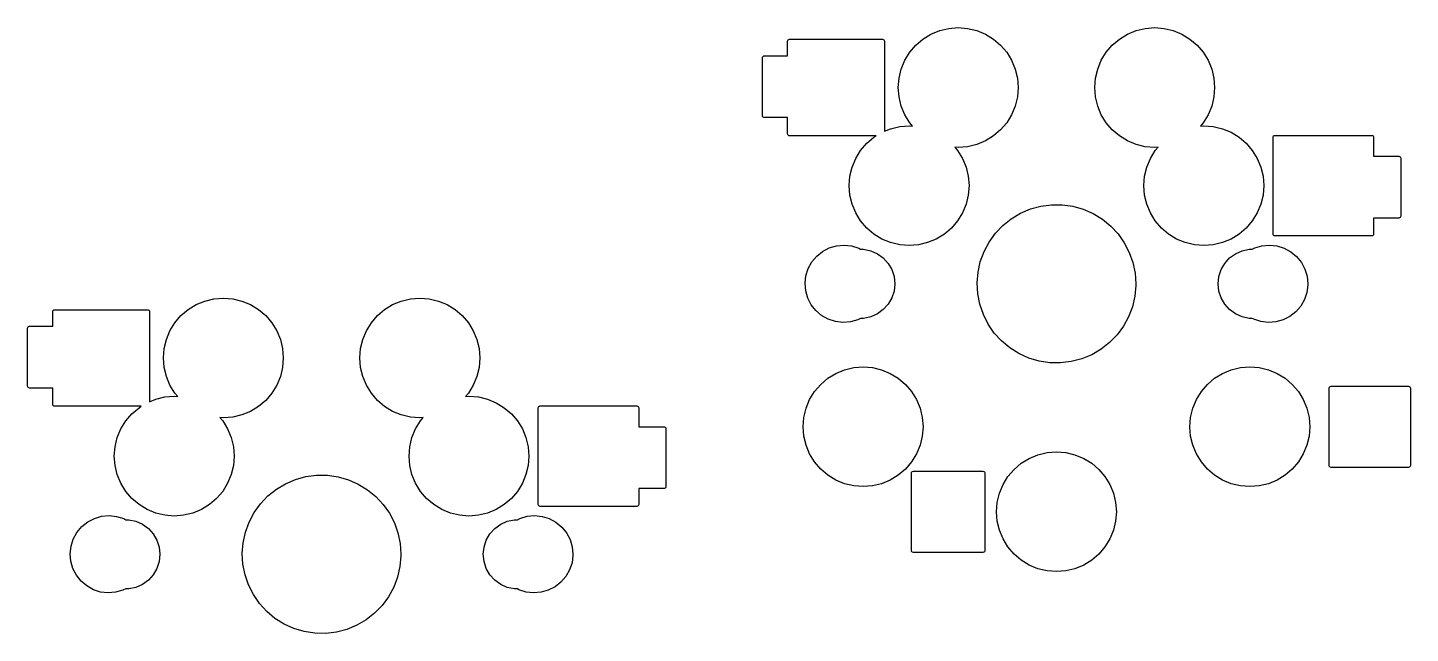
# Model space of a CAD drawing. Extents: x -8 to 140, y -39 to 78.
# Drawn here: x 30.4 to 66.15, y 61.95 to 77.63 of the extents above; entities that cross this region are included whole.
import ezdxf

# ---------------------------------------------------------------- set-up
doc = ezdxf.new("R2010")
doc.units = 0
doc.layers.add('BLACK', color=7, linetype='CONTINUOUS')

msp = doc.modelspace()

# ---------------------------------------------------------------- linework, layer by layer
at = {"layer": 'BLACK', "linetype": 'CONTINUOUS'}
for p, q in [((53.981, 77.5541), (54.2175, 77.6109)), ((54.2175, 77.6109), (54.46, 77.63)), ((54.46, 77.63), (54.7025, 77.6109)), ((54.7025, 77.6109), (54.939, 77.5541)), ((59.061, 77.5541), (59.2975, 77.6109)), ((59.2975, 77.6109), (59.54, 77.63)), ((59.54, 77.63), (59.7825, 77.6109)), ((59.7825, 77.6109), (60.019, 77.5541)), ((50.05, 77.28), (50.0538, 77.2991)), ((50.05, 76.9), (50.05, 77.28)), ((50.0538, 77.2991), (50.0646, 77.3154)), ((50.0646, 77.3154), (50.0809, 77.3262)), ((50.0809, 77.3262), (50.1, 77.33)), ((50.1, 77.33), (52.5, 77.33)), ((52.5, 77.33), (52.5191, 77.3262)), ((52.5191, 77.3262), (52.5354, 77.3154)), ((52.5354, 77.3154), (52.5462, 77.2991)), ((52.5462, 77.2991), (52.55, 77.28)), ((52.55, 77.28), (52.55, 74.9474)), ((53.364, 77.176), (53.5489, 77.334)), ((53.5489, 77.334), (53.7563, 77.4611)), ((53.7563, 77.4611), (53.981, 77.5541)), ((54.939, 77.5541), (55.1637, 77.4611)), ((55.1637, 77.4611), (55.3711, 77.334)), ((55.3711, 77.334), (55.556, 77.176)), ((58.444, 77.176), (58.6289, 77.334)), ((58.6289, 77.334), (58.8363, 77.4611)), ((58.8363, 77.4611), (59.061, 77.5541)), ((60.019, 77.5541), (60.2437, 77.4611)), ((60.2437, 77.4611), (60.4511, 77.334)), ((60.4511, 77.334), (60.636, 77.176)), ((49.4, 76.85), (49.4038, 76.8691)), ((49.4038, 76.8691), (49.4146, 76.8854)), ((49.4146, 76.8854), (49.4309, 76.8962)), ((49.4309, 76.8962), (49.45, 76.9)), ((49.45, 76.9), (50.05, 76.9)), ((53.0789, 76.7837), (53.206, 76.9911)), ((53.206, 76.9911), (53.364, 77.176)), ((55.556, 77.176), (55.714, 76.9911)), ((55.714, 76.9911), (55.8411, 76.7837)), ((58.1589, 76.7837), (58.286, 76.9911)), ((58.286, 76.9911), (58.444, 77.176)), ((60.636, 77.176), (60.794, 76.9911)), ((60.794, 76.9911), (60.9211, 76.7837)), ((49.4, 75.35), (49.4, 76.85)), ((52.9291, 76.3225), (52.9859, 76.559)), ((52.9859, 76.559), (53.0789, 76.7837)), ((55.8411, 76.7837), (55.9341, 76.559)), ((55.9341, 76.559), (55.9909, 76.3225)), ((58.0091, 76.3225), (58.0659, 76.559)), ((58.0659, 76.559), (58.1589, 76.7837)), ((60.9211, 76.7837), (61.0141, 76.559)), ((61.0141, 76.559), (61.0709, 76.3225)), ((52.91, 76.08), (52.9291, 76.3225)), ((55.9909, 76.3225), (56.01, 76.08)), ((57.99, 76.08), (58.0091, 76.3225)), ((61.0709, 76.3225), (61.09, 76.08)), ((52.9291, 75.8375), (52.91, 76.08)), ((52.9859, 75.601), (52.9291, 75.8375)), ((55.9909, 75.8375), (55.9341, 75.601)), ((56.01, 76.08), (55.9909, 75.8375)), ((58.0091, 75.8375), (57.99, 76.08)), ((58.0659, 75.601), (58.0091, 75.8375)), ((61.0709, 75.8375), (61.0141, 75.601)), ((61.09, 76.08), (61.0709, 75.8375)), ((53.0789, 75.3763), (52.9859, 75.601)), ((55.9341, 75.601), (55.8411, 75.3763)), ((58.1589, 75.3763), (58.0659, 75.601)), ((61.0141, 75.601), (60.9211, 75.3763)), ((49.4038, 75.3309), (49.4, 75.35)), ((49.4146, 75.3146), (49.4038, 75.3309)), ((49.4309, 75.3038), (49.4146, 75.3146)), ((49.45, 75.3), (49.4309, 75.3038)), ((50.05, 75.3), (49.45, 75.3)), ((50.05, 74.88), (50.05, 75.3)), ((52.9475, 75.0709), (53.19, 75.09)), ((53.206, 75.1689), (53.0789, 75.3763)), ((53.19, 75.09), (53.2794, 75.083)), ((53.2794, 75.083), (53.206, 75.1689)), ((55.714, 75.1689), (55.556, 74.984)), ((55.8411, 75.3763), (55.714, 75.1689)), ((58.286, 75.1689), (58.1589, 75.3763)), ((58.444, 74.984), (58.286, 75.1689)), ((60.794, 75.1689), (60.7205, 75.083)), ((60.7205, 75.083), (60.81, 75.09)), ((60.9211, 75.3763), (60.794, 75.1689)), ((60.81, 75.09), (61.0525, 75.0709)), ((50.0538, 74.8609), (50.05, 74.88)), ((50.0646, 74.8446), (50.0538, 74.8609)), ((50.0809, 74.8338), (50.0646, 74.8446)), ((50.1, 74.83), (50.0809, 74.8338)), ((52.3377, 74.83), (50.1, 74.83)), ((52.094, 74.636), (52.2789, 74.794)), ((52.2789, 74.794), (52.3377, 74.83)), ((52.55, 74.9474), (52.711, 75.0141)), ((52.711, 75.0141), (52.9475, 75.0709)), ((55.3711, 74.826), (55.1637, 74.6989)), ((55.556, 74.984), (55.3711, 74.826)), ((58.6289, 74.826), (58.444, 74.984)), ((58.8363, 74.6989), (58.6289, 74.826)), ((61.0525, 75.0709), (61.289, 75.0141)), ((61.289, 75.0141), (61.5137, 74.9211)), ((61.5137, 74.9211), (61.7211, 74.794)), ((61.7211, 74.794), (61.906, 74.636)), ((62.6, 74.79), (62.6038, 74.8091)), ((62.6, 72.29), (62.6, 74.79)), ((62.6038, 74.8091), (62.6146, 74.8254)), ((62.6146, 74.8254), (62.6309, 74.8362)), ((62.6309, 74.8362), (62.65, 74.84)), ((62.65, 74.84), (65.15, 74.84)), ((65.15, 74.84), (65.1691, 74.8362)), ((65.1691, 74.8362), (65.1854, 74.8254)), ((65.1854, 74.8254), (65.1962, 74.8091)), ((65.1962, 74.8091), (65.2, 74.79)), ((65.2, 74.79), (65.2, 74.3)), ((51.8089, 74.2437), (51.936, 74.4511)), ((51.936, 74.4511), (52.094, 74.636)), ((54.46, 74.53), (54.3705, 74.537)), ((54.3705, 74.537), (54.444, 74.4511)), ((54.444, 74.4511), (54.5711, 74.2437)), ((54.7025, 74.5491), (54.46, 74.53)), ((54.939, 74.6059), (54.7025, 74.5491)), ((55.1637, 74.6989), (54.939, 74.6059)), ((59.061, 74.6059), (58.8363, 74.6989)), ((59.2975, 74.5491), (59.061, 74.6059)), ((59.54, 74.53), (59.2975, 74.5491)), ((59.4289, 74.2437), (59.556, 74.4511)), ((59.6295, 74.537), (59.54, 74.53)), ((59.556, 74.4511), (59.6295, 74.537)), ((61.906, 74.636), (62.064, 74.4511)), ((62.064, 74.4511), (62.1911, 74.2437)), ((51.6591, 73.7825), (51.7159, 74.019)), ((51.7159, 74.019), (51.8089, 74.2437)), ((54.5711, 74.2437), (54.6641, 74.019)), ((54.6641, 74.019), (54.7209, 73.7825)), ((59.2791, 73.7825), (59.3359, 74.019)), ((59.3359, 74.019), (59.4289, 74.2437)), ((62.1911, 74.2437), (62.2841, 74.019)), ((62.2841, 74.019), (62.3409, 73.7825)), ((65.2, 74.3), (65.85, 74.3)), ((65.85, 74.3), (65.8691, 74.2962)), ((65.8691, 74.2962), (65.8854, 74.2854)), ((65.8854, 74.2854), (65.8962, 74.2691)), ((65.8962, 74.2691), (65.9, 74.25)), ((65.9, 74.25), (65.9, 72.75)), ((51.64, 73.54), (51.6591, 73.7825)), ((54.7209, 73.7825), (54.74, 73.54)), ((59.26, 73.54), (59.2791, 73.7825)), ((62.3409, 73.7825), (62.36, 73.54)), ((51.6591, 73.2975), (51.64, 73.54)), ((51.7159, 73.061), (51.6591, 73.2975)), ((54.7209, 73.2975), (54.6641, 73.061)), ((54.74, 73.54), (54.7209, 73.2975)), ((59.2791, 73.2975), (59.26, 73.54)), ((59.3359, 73.061), (59.2791, 73.2975)), ((62.3409, 73.2975), (62.2841, 73.061)), ((62.36, 73.54), (62.3409, 73.2975)), ((51.8089, 72.8363), (51.7159, 73.061)), ((54.6641, 73.061), (54.5711, 72.8363)), ((56.0693, 72.8266), (56.3258, 72.936)), ((56.3258, 72.936), (56.5948, 73.0096)), ((56.5948, 73.0096), (56.8713, 73.046)), ((56.8713, 73.046), (57.1501, 73.0445)), ((57.1501, 73.0445), (57.4262, 73.0052)), ((57.4262, 73.0052), (57.6944, 72.9288)), ((59.4289, 72.8363), (59.3359, 73.061)), ((62.2841, 73.061), (62.1911, 72.8363)), ((51.936, 72.6289), (51.8089, 72.8363)), ((52.094, 72.444), (51.936, 72.6289)), ((54.444, 72.6289), (54.286, 72.444)), ((54.5711, 72.8363), (54.444, 72.6289)), ((55.6124, 72.509), (55.83, 72.6834)), ((55.83, 72.6834), (56.0693, 72.8266)), ((57.6944, 72.9288), (57.9498, 72.8167)), ((57.9498, 72.8167), (58.1875, 72.671)), ((58.1875, 72.671), (58.4033, 72.4944)), ((59.556, 72.6289), (59.4289, 72.8363)), ((59.714, 72.444), (59.556, 72.6289)), ((62.064, 72.6289), (61.906, 72.444)), ((62.1911, 72.8363), (62.064, 72.6289)), ((65.85, 72.7), (65.2, 72.7)), ((65.2, 72.7), (65.2, 72.29)), ((65.8691, 72.7038), (65.85, 72.7)), ((65.8854, 72.7146), (65.8691, 72.7038)), ((65.8962, 72.7309), (65.8854, 72.7146)), ((65.9, 72.75), (65.8962, 72.7309)), ((52.2789, 72.286), (52.094, 72.444)), ((52.4863, 72.1589), (52.2789, 72.286)), ((54.1011, 72.286), (53.8937, 72.1589)), ((54.286, 72.444), (54.1011, 72.286)), ((55.2577, 72.0803), (55.4204, 72.3067)), ((55.4204, 72.3067), (55.6124, 72.509)), ((58.4033, 72.4944), (58.5931, 72.2901)), ((58.5931, 72.2901), (58.7535, 72.062)), ((59.8989, 72.286), (59.714, 72.444)), ((60.1063, 72.1589), (59.8989, 72.286)), ((61.7211, 72.286), (61.5137, 72.1589)), ((61.906, 72.444), (61.7211, 72.286)), ((62.6038, 72.2709), (62.6, 72.29)), ((62.6146, 72.2546), (62.6038, 72.2709)), ((62.6309, 72.2438), (62.6146, 72.2546)), ((62.65, 72.24), (62.6309, 72.2438)), ((65.15, 72.24), (62.65, 72.24)), ((65.1691, 72.2438), (65.15, 72.24)), ((65.1854, 72.2546), (65.1691, 72.2438)), ((65.1962, 72.2709), (65.1854, 72.2546)), ((65.2, 72.29), (65.1962, 72.2709)), ((50.9524, 71.8368), (51.1254, 71.9272)), ((51.1254, 71.9272), (51.3126, 71.9823)), ((51.3126, 71.9823), (51.507, 72)), ((51.507, 72), (51.7011, 71.9796)), ((51.7011, 71.9796), (51.8875, 71.9219)), ((51.8875, 71.9219), (51.9371, 71.8951)), ((51.9371, 71.8951), (52.0141, 71.8951)), ((52.0141, 71.8951), (52.1981, 71.856)), ((52.711, 72.0659), (52.4863, 72.1589)), ((52.9475, 72.0091), (52.711, 72.0659)), ((53.19, 71.99), (52.9475, 72.0091)), ((53.4325, 72.0091), (53.19, 71.99)), ((53.669, 72.0659), (53.4325, 72.0091)), ((53.8937, 72.1589), (53.669, 72.0659)), ((55.1272, 71.8338), (55.2577, 72.0803)), ((58.7535, 72.062), (58.8814, 71.8142)), ((60.331, 72.0659), (60.1063, 72.1589)), ((60.5675, 72.0091), (60.331, 72.0659)), ((60.81, 71.99), (60.5675, 72.0091)), ((61.0525, 72.0091), (60.81, 71.99)), ((61.289, 72.0659), (61.0525, 72.0091)), ((61.5137, 72.1589), (61.289, 72.0659)), ((61.8019, 71.856), (61.9859, 71.8951)), ((61.9859, 71.8951), (62.064, 71.8951)), ((62.064, 71.8951), (62.1254, 71.9272)), ((62.1254, 71.9272), (62.3126, 71.9823)), ((62.3126, 71.9823), (62.507, 72)), ((62.507, 72), (62.7011, 71.9796)), ((62.7011, 71.9796), (62.8875, 71.9219)), ((62.8875, 71.9219), (63.0592, 71.829)), ((50.5809, 71.3939), (50.6749, 71.565)), ((50.6749, 71.565), (50.8003, 71.7145)), ((50.8003, 71.7145), (50.9524, 71.8368)), ((52.1981, 71.856), (52.37, 71.7794)), ((52.37, 71.7794), (52.5222, 71.6688)), ((52.5222, 71.6688), (52.6481, 71.529)), ((52.6481, 71.529), (52.7422, 71.3661)), ((54.972, 71.2995), (55.0314, 71.5719)), ((55.0314, 71.5719), (55.1272, 71.8338)), ((58.8814, 71.8142), (58.9745, 71.5513)), ((58.9745, 71.5513), (59.031, 71.2782)), ((61.2578, 71.3661), (61.3519, 71.529)), ((61.3519, 71.529), (61.4778, 71.6688)), ((61.4778, 71.6688), (61.63, 71.7794)), ((61.63, 71.7794), (61.8019, 71.856)), ((63.0592, 71.829), (63.2096, 71.7046)), ((63.2096, 71.7046), (63.3329, 71.5534)), ((63.3329, 71.5534), (63.4245, 71.3811)), ((50.5001, 71.014), (50.5219, 71.2079)), ((50.5219, 71.2079), (50.5809, 71.3939)), ((52.7422, 71.3661), (52.8003, 71.1871)), ((52.8003, 71.1871), (52.82, 71)), ((54.9501, 71.0215), (54.972, 71.2995)), ((59.031, 71.2782), (59.05, 71)), ((61.18, 71), (61.1997, 71.1871)), ((61.1997, 71.1871), (61.2578, 71.3661)), ((63.4245, 71.3811), (63.481, 71.1942)), ((63.481, 71.1942), (63.5, 71)), ((50.5164, 70.8195), (50.5001, 71.014)), ((50.5702, 70.6319), (50.5164, 70.8195)), ((52.8003, 70.8129), (52.7422, 70.6339)), ((52.82, 71), (52.8003, 70.8129)), ((54.9662, 70.7431), (54.9501, 71.0215)), ((59.0495, 70.9571), (59.0248, 70.6793)), ((59.05, 71), (59.0495, 70.9571)), ((61.1997, 70.8129), (61.18, 71)), ((61.2578, 70.6339), (61.1997, 70.8129)), ((63.4996, 70.9721), (63.4751, 70.7785)), ((63.5, 71), (63.4996, 70.9721)), ((34.5489, 70.334), (34.7563, 70.4611)), ((34.7563, 70.4611), (34.981, 70.5541)), ((34.981, 70.5541), (35.2175, 70.6109)), ((35.2175, 70.6109), (35.46, 70.63)), ((35.46, 70.63), (35.7025, 70.6109)), ((35.7025, 70.6109), (35.939, 70.5541)), ((35.939, 70.5541), (36.1637, 70.4611)), ((36.1637, 70.4611), (36.3711, 70.334)), ((39.6289, 70.334), (39.8363, 70.4611)), ((39.8363, 70.4611), (40.061, 70.5541)), ((40.061, 70.5541), (40.2975, 70.6109)), ((40.2975, 70.6109), (40.54, 70.63)), ((40.54, 70.63), (40.7825, 70.6109)), ((40.7825, 70.6109), (41.019, 70.5541)), ((41.019, 70.5541), (41.2437, 70.4611)), ((41.2437, 70.4611), (41.4511, 70.334)), ((50.6594, 70.4583), (50.5702, 70.6319)), ((50.7807, 70.3053), (50.6594, 70.4583)), ((52.6481, 70.471), (52.5222, 70.3312)), ((52.7422, 70.6339), (52.6481, 70.471)), ((55.0199, 70.4694), (54.9662, 70.7431)), ((55.1102, 70.2056), (55.0199, 70.4694)), ((59.0248, 70.6793), (58.9625, 70.4075)), ((61.3519, 70.471), (61.2578, 70.6339)), ((61.4778, 70.3312), (61.3519, 70.471)), ((63.4135, 70.5933), (63.3171, 70.4236)), ((63.4751, 70.7785), (63.4135, 70.5933)), ((31.05, 70.28), (31.0538, 70.2991)), ((31.05, 69.9), (31.05, 70.28)), ((31.0538, 70.2991), (31.0646, 70.3154)), ((31.0646, 70.3154), (31.0809, 70.3262)), ((31.0809, 70.3262), (31.1, 70.33)), ((31.1, 70.33), (33.5, 70.33)), ((33.5, 70.33), (33.5191, 70.3262)), ((33.5191, 70.3262), (33.5354, 70.3154)), ((33.5354, 70.3154), (33.5462, 70.2991)), ((33.5462, 70.2991), (33.55, 70.28)), ((33.55, 70.28), (33.55, 67.9474)), ((34.206, 69.9911), (34.364, 70.176)), ((34.364, 70.176), (34.5489, 70.334)), ((36.3711, 70.334), (36.556, 70.176)), ((36.556, 70.176), (36.714, 69.9911)), ((39.286, 69.9911), (39.444, 70.176)), ((39.444, 70.176), (39.6289, 70.334)), ((41.4511, 70.334), (41.636, 70.176)), ((41.636, 70.176), (41.794, 69.9911)), ((50.9293, 70.1789), (50.7807, 70.3053)), ((51.0997, 70.0836), (50.9293, 70.1789)), ((51.2853, 70.0233), (51.0997, 70.0836)), ((51.9354, 70.1049), (51.8616, 70.0677)), ((52.0141, 70.1049), (51.9354, 70.1049)), ((52.1981, 70.144), (52.0141, 70.1049)), ((52.37, 70.2206), (52.1981, 70.144)), ((52.5222, 70.3312), (52.37, 70.2206)), ((55.2355, 69.9565), (55.1102, 70.2056)), ((58.8639, 70.1466), (58.7309, 69.9016)), ((58.9625, 70.4075), (58.8639, 70.1466)), ((61.63, 70.2206), (61.4778, 70.3312)), ((61.8019, 70.144), (61.63, 70.2206)), ((61.9859, 70.1049), (61.8019, 70.144)), ((62.0616, 70.1049), (61.9859, 70.1049)), ((62.0997, 70.0836), (62.0616, 70.1049)), ((62.2853, 70.0233), (62.0997, 70.0836)), ((63.0358, 70.1557), (62.8616, 70.0677)), ((63.1896, 70.2758), (63.0358, 70.1557)), ((63.3171, 70.4236), (63.1896, 70.2758)), ((30.4, 69.85), (30.4038, 69.8691)), ((30.4, 68.35), (30.4, 69.85)), ((30.4038, 69.8691), (30.4146, 69.8854)), ((30.4146, 69.8854), (30.4309, 69.8962)), ((30.4309, 69.8962), (30.45, 69.9)), ((30.45, 69.9), (31.05, 69.9)), ((33.9859, 69.559), (34.0789, 69.7837)), ((34.0789, 69.7837), (34.206, 69.9911)), ((36.714, 69.9911), (36.8411, 69.7837)), ((36.8411, 69.7837), (36.9341, 69.559)), ((39.0659, 69.559), (39.1589, 69.7837)), ((39.1589, 69.7837), (39.286, 69.9911)), ((41.794, 69.9911), (41.9211, 69.7837)), ((41.9211, 69.7837), (42.0141, 69.559)), ((51.4791, 70.0002), (51.2853, 70.0233)), ((51.6736, 70.0152), (51.4791, 70.0002)), ((51.8616, 70.0677), (51.6736, 70.0152)), ((55.3934, 69.7266), (55.2355, 69.9565)), ((55.5811, 69.5204), (55.3934, 69.7266)), ((58.7309, 69.9016), (58.5658, 69.6768)), ((62.4791, 70.0002), (62.2853, 70.0233)), ((62.6736, 70.0152), (62.4791, 70.0002)), ((62.8616, 70.0677), (62.6736, 70.0152)), ((33.9291, 69.3225), (33.9859, 69.559)), ((36.9341, 69.559), (36.9909, 69.3225)), ((39.0091, 69.3225), (39.0659, 69.559)), ((42.0141, 69.559), (42.0709, 69.3225)), ((55.795, 69.3415), (55.5811, 69.5204)), ((58.3717, 69.4766), (58.1523, 69.3045)), ((58.5658, 69.6768), (58.3717, 69.4766)), ((33.91, 69.08), (33.9291, 69.3225)), ((33.9291, 68.8375), (33.91, 69.08)), ((36.9909, 69.3225), (37.01, 69.08)), ((37.01, 69.08), (36.9909, 68.8375)), ((38.99, 69.08), (39.0091, 69.3225)), ((39.0091, 68.8375), (38.99, 69.08)), ((42.0709, 69.3225), (42.09, 69.08)), ((42.09, 69.08), (42.0709, 68.8375)), ((56.0313, 69.1933), (55.795, 69.3415)), ((56.2854, 69.0786), (56.0313, 69.1933)), ((56.5528, 68.9994), (56.2854, 69.0786)), ((56.8285, 68.9572), (56.5528, 68.9994)), ((57.6539, 69.0571), (57.3841, 68.9863)), ((57.9115, 69.1638), (57.6539, 69.0571)), ((58.1523, 69.3045), (57.9115, 69.1638)), ((33.9859, 68.601), (33.9291, 68.8375)), ((36.9909, 68.8375), (36.9341, 68.601)), ((39.0659, 68.601), (39.0091, 68.8375)), ((42.0709, 68.8375), (42.0141, 68.601)), ((51.0889, 68.554), (51.2963, 68.6811)), ((51.2963, 68.6811), (51.521, 68.7741)), ((51.521, 68.7741), (51.7575, 68.8309)), ((51.7575, 68.8309), (52, 68.85)), ((52, 68.85), (52.2425, 68.8309)), ((52.2425, 68.8309), (52.479, 68.7741)), ((52.479, 68.7741), (52.7037, 68.6811)), ((52.7037, 68.6811), (52.9111, 68.554)), ((57.1073, 68.9528), (56.8285, 68.9572)), ((57.3841, 68.9863), (57.1073, 68.9528)), ((61.0889, 68.554), (61.2963, 68.6811)), ((61.2963, 68.6811), (61.521, 68.7741)), ((61.521, 68.7741), (61.7575, 68.8309)), ((61.7575, 68.8309), (62, 68.85)), ((62, 68.85), (62.2425, 68.8309)), ((62.2425, 68.8309), (62.479, 68.7741)), ((62.479, 68.7741), (62.7037, 68.6811)), ((62.7037, 68.6811), (62.9111, 68.554)), ((30.4038, 68.3309), (30.4, 68.35)), ((30.4146, 68.3146), (30.4038, 68.3309)), ((30.4309, 68.3038), (30.4146, 68.3146)), ((30.45, 68.3), (30.4309, 68.3038)), ((31.05, 68.3), (30.45, 68.3)), ((31.05, 67.88), (31.05, 68.3)), ((34.0789, 68.3763), (33.9859, 68.601)), ((34.206, 68.1689), (34.0789, 68.3763)), ((36.8411, 68.3763), (36.714, 68.1689)), ((36.9341, 68.601), (36.8411, 68.3763)), ((39.1589, 68.3763), (39.0659, 68.601)), ((39.286, 68.1689), (39.1589, 68.3763)), ((41.9211, 68.3763), (41.794, 68.1689)), ((42.0141, 68.601), (41.9211, 68.3763)), ((50.746, 68.2111), (50.904, 68.396)), ((50.904, 68.396), (51.0889, 68.554)), ((52.9111, 68.554), (53.096, 68.396)), ((53.096, 68.396), (53.254, 68.2111)), ((60.746, 68.2111), (60.904, 68.396)), ((60.904, 68.396), (61.0889, 68.554)), ((62.9111, 68.554), (63.096, 68.396)), ((63.096, 68.396), (63.254, 68.2111)), ((64.05, 68.3), (64.0538, 68.3191)), ((64.05, 66.3), (64.05, 68.3)), ((64.0538, 68.3191), (64.0646, 68.3354)), ((64.0646, 68.3354), (64.0809, 68.3462)), ((64.0809, 68.3462), (64.1, 68.35)), ((64.1, 68.35), (66.1, 68.35)), ((66.1, 68.35), (66.1191, 68.3462)), ((66.1191, 68.3462), (66.1354, 68.3354)), ((66.1354, 68.3354), (66.1462, 68.3191)), ((66.1462, 68.3191), (66.15, 68.3)), ((66.15, 68.3), (66.15, 66.3)), ((33.55, 67.9474), (33.711, 68.0141)), ((33.711, 68.0141), (33.9475, 68.0709)), ((33.9475, 68.0709), (34.19, 68.09)), ((34.19, 68.09), (34.2794, 68.083)), ((34.2794, 68.083), (34.206, 68.1689)), ((36.556, 67.984), (36.3711, 67.826)), ((36.714, 68.1689), (36.556, 67.984)), ((39.444, 67.984), (39.286, 68.1689)), ((39.6289, 67.826), (39.444, 67.984)), ((41.794, 68.1689), (41.7205, 68.083)), ((41.7205, 68.083), (41.81, 68.09)), ((41.81, 68.09), (42.0525, 68.0709)), ((42.0525, 68.0709), (42.289, 68.0141)), ((42.289, 68.0141), (42.5137, 67.9211)), ((50.5259, 67.779), (50.6189, 68.0037)), ((50.6189, 68.0037), (50.746, 68.2111)), ((53.254, 68.2111), (53.3811, 68.0037)), ((53.3811, 68.0037), (53.4741, 67.779)), ((60.5259, 67.779), (60.6189, 68.0037)), ((60.6189, 68.0037), (60.746, 68.2111)), ((63.254, 68.2111), (63.3811, 68.0037)), ((63.3811, 68.0037), (63.4741, 67.779)), ((31.0538, 67.8609), (31.05, 67.88)), ((31.0646, 67.8446), (31.0538, 67.8609)), ((31.0809, 67.8338), (31.0646, 67.8446)), ((31.1, 67.83), (31.0809, 67.8338)), ((33.3377, 67.83), (31.1, 67.83)), ((32.936, 67.4511), (33.094, 67.636)), ((33.094, 67.636), (33.2789, 67.794)), ((33.2789, 67.794), (33.3377, 67.83)), ((35.939, 67.6059), (35.7025, 67.5491)), ((36.1637, 67.6989), (35.939, 67.6059)), ((36.3711, 67.826), (36.1637, 67.6989)), ((39.8363, 67.6989), (39.6289, 67.826)), ((40.061, 67.6059), (39.8363, 67.6989)), ((40.2975, 67.5491), (40.061, 67.6059)), ((42.5137, 67.9211), (42.7211, 67.794)), ((42.7211, 67.794), (42.906, 67.636)), ((42.906, 67.636), (43.064, 67.4511)), ((43.6, 67.79), (43.6038, 67.8091)), ((43.6, 65.29), (43.6, 67.79)), ((43.6038, 67.8091), (43.6146, 67.8254)), ((43.6146, 67.8254), (43.6309, 67.8362)), ((43.6309, 67.8362), (43.65, 67.84)), ((43.65, 67.84), (46.15, 67.84)), ((46.15, 67.84), (46.1691, 67.8362)), ((46.1691, 67.8362), (46.1854, 67.8254)), ((46.1854, 67.8254), (46.1962, 67.8091)), ((46.1962, 67.8091), (46.2, 67.79)), ((46.2, 67.79), (46.2, 67.3)), ((50.4691, 67.5425), (50.5259, 67.779)), ((53.4741, 67.779), (53.5309, 67.5425)), ((60.4691, 67.5425), (60.5259, 67.779)), ((63.4741, 67.779), (63.5309, 67.5425)), ((32.7159, 67.019), (32.8089, 67.2437)), ((32.8089, 67.2437), (32.936, 67.4511)), ((35.46, 67.53), (35.3706, 67.537)), ((35.3706, 67.537), (35.444, 67.4511)), ((35.444, 67.4511), (35.5711, 67.2437)), ((35.7025, 67.5491), (35.46, 67.53)), ((35.5711, 67.2437), (35.6641, 67.019)), ((40.54, 67.53), (40.2975, 67.5491)), ((40.3359, 67.019), (40.4289, 67.2437)), ((40.4289, 67.2437), (40.556, 67.4511)), ((40.6295, 67.537), (40.54, 67.53)), ((40.556, 67.4511), (40.6295, 67.537)), ((43.064, 67.4511), (43.1911, 67.2437)), ((43.1911, 67.2437), (43.2841, 67.019)), ((46.2, 67.3), (46.85, 67.3)), ((46.85, 67.3), (46.8691, 67.2962)), ((46.8691, 67.2962), (46.8854, 67.2854)), ((46.8854, 67.2854), (46.8962, 67.2691)), ((46.8962, 67.2691), (46.9, 67.25)), ((46.9, 67.25), (46.9, 65.75)), ((50.45, 67.3), (50.4691, 67.5425)), ((50.4691, 67.0575), (50.45, 67.3)), ((53.5309, 67.5425), (53.55, 67.3)), ((53.55, 67.3), (53.5309, 67.0575)), ((60.45, 67.3), (60.4691, 67.5425)), ((60.4691, 67.0575), (60.45, 67.3)), ((63.5309, 67.5425), (63.55, 67.3)), ((63.55, 67.3), (63.5309, 67.0575)), ((32.6591, 66.7825), (32.7159, 67.019)), ((35.6641, 67.019), (35.7209, 66.7825)), ((40.2791, 66.7825), (40.3359, 67.019)), ((43.2841, 67.019), (43.3409, 66.7825)), ((50.5259, 66.821), (50.4691, 67.0575)), ((53.5309, 67.0575), (53.4741, 66.821)), ((60.5259, 66.821), (60.4691, 67.0575)), ((63.5309, 67.0575), (63.4741, 66.821)), ((32.64, 66.54), (32.6591, 66.7825)), ((32.6591, 66.2975), (32.64, 66.54)), ((35.7209, 66.7825), (35.74, 66.54)), ((35.74, 66.54), (35.7209, 66.2975)), ((40.26, 66.54), (40.2791, 66.7825)), ((40.2791, 66.2975), (40.26, 66.54)), ((43.3409, 66.7825), (43.36, 66.54)), ((43.36, 66.54), (43.3409, 66.2975)), ((50.6189, 66.5963), (50.5259, 66.821)), ((50.746, 66.3889), (50.6189, 66.5963)), ((53.3811, 66.5963), (53.254, 66.3889)), ((53.4741, 66.821), (53.3811, 66.5963)), ((56.2963, 66.4811), (56.521, 66.5741)), ((56.521, 66.5741), (56.7575, 66.6309)), ((56.7575, 66.6309), (57, 66.65)), ((57, 66.65), (57.2425, 66.6309)), ((57.2425, 66.6309), (57.479, 66.5741)), ((57.479, 66.5741), (57.7037, 66.4811)), ((60.6189, 66.5963), (60.5259, 66.821)), ((60.746, 66.3889), (60.6189, 66.5963)), ((63.3811, 66.5963), (63.254, 66.3889)), ((63.4741, 66.821), (63.3811, 66.5963)), ((32.7159, 66.061), (32.6591, 66.2975)), ((35.7209, 66.2975), (35.6641, 66.061)), ((40.3359, 66.061), (40.2791, 66.2975)), ((43.3409, 66.2975), (43.2841, 66.061)), ((50.904, 66.204), (50.746, 66.3889)), ((51.0889, 66.046), (50.904, 66.204)), ((53.096, 66.204), (52.9111, 66.046)), ((53.254, 66.3889), (53.096, 66.204)), ((53.2646, 66.1354), (53.2809, 66.1462)), ((53.2809, 66.1462), (53.3, 66.15)), ((53.3, 66.15), (55.1, 66.15)), ((55.1, 66.15), (55.1191, 66.1462)), ((55.1191, 66.1462), (55.1354, 66.1354)), ((55.746, 66.0111), (55.904, 66.196)), ((55.904, 66.196), (56.0889, 66.354)), ((56.0889, 66.354), (56.2963, 66.4811)), ((57.7037, 66.4811), (57.9111, 66.354)), ((57.9111, 66.354), (58.096, 66.196)), ((58.096, 66.196), (58.254, 66.0111)), ((60.904, 66.204), (60.746, 66.3889)), ((61.0889, 66.046), (60.904, 66.204)), ((63.096, 66.204), (62.9111, 66.046)), ((63.254, 66.3889), (63.096, 66.204)), ((64.0538, 66.2809), (64.05, 66.3)), ((64.0646, 66.2646), (64.0538, 66.2809)), ((64.0809, 66.2538), (64.0646, 66.2646)), ((64.1, 66.25), (64.0809, 66.2538)), ((66.1, 66.25), (64.1, 66.25)), ((66.1191, 66.2538), (66.1, 66.25)), ((66.1354, 66.2646), (66.1191, 66.2538)), ((66.1462, 66.2809), (66.1354, 66.2646)), ((66.15, 66.3), (66.1462, 66.2809)), ((32.8089, 65.8363), (32.7159, 66.061)), ((32.936, 65.6289), (32.8089, 65.8363)), ((35.5711, 65.8363), (35.444, 65.6289)), ((35.6641, 66.061), (35.5711, 65.8363)), ((36.83, 65.6834), (37.0693, 65.8266)), ((37.0693, 65.8266), (37.3258, 65.936)), ((37.3258, 65.936), (37.5948, 66.0096)), ((37.5948, 66.0096), (37.8713, 66.046)), ((37.8713, 66.046), (38.1501, 66.0445)), ((38.1501, 66.0445), (38.4262, 66.0052)), ((38.4262, 66.0052), (38.6944, 65.9288)), ((38.6944, 65.9288), (38.9498, 65.8167)), ((38.9498, 65.8167), (39.1875, 65.671)), ((40.4289, 65.8363), (40.3359, 66.061)), ((40.556, 65.6289), (40.4289, 65.8363)), ((43.1911, 65.8363), (43.064, 65.6289)), ((43.2841, 66.061), (43.1911, 65.8363)), ((51.2963, 65.9189), (51.0889, 66.046)), ((51.521, 65.8259), (51.2963, 65.9189)), ((51.7575, 65.7691), (51.521, 65.8259)), ((52.479, 65.8259), (52.2425, 65.7691)), ((52.7037, 65.9189), (52.479, 65.8259)), ((52.9111, 66.046), (52.7037, 65.9189)), ((53.25, 66.1), (53.2538, 66.1191)), ((53.25, 64.1), (53.25, 66.1)), ((53.2538, 66.1191), (53.2646, 66.1354)), ((55.1354, 66.1354), (55.1462, 66.1191)), ((55.1462, 66.1191), (55.15, 66.1)), ((55.15, 66.1), (55.15, 64.1)), ((55.5259, 65.579), (55.6189, 65.8037)), ((55.6189, 65.8037), (55.746, 66.0111)), ((58.254, 66.0111), (58.3811, 65.8037)), ((58.3811, 65.8037), (58.4741, 65.579)), ((61.2963, 65.9189), (61.0889, 66.046)), ((61.521, 65.8259), (61.2963, 65.9189)), ((61.7575, 65.7691), (61.521, 65.8259)), ((62.479, 65.8259), (62.2425, 65.7691)), ((62.7037, 65.9189), (62.479, 65.8259)), ((62.9111, 66.046), (62.7037, 65.9189)), ((33.094, 65.444), (32.936, 65.6289)), ((33.2789, 65.286), (33.094, 65.444)), ((35.286, 65.444), (35.1011, 65.286)), ((35.444, 65.6289), (35.286, 65.444)), ((36.4204, 65.3067), (36.6124, 65.509)), ((36.6124, 65.509), (36.83, 65.6834)), ((39.1875, 65.671), (39.4033, 65.4944)), ((39.4033, 65.4944), (39.5931, 65.2901)), ((40.714, 65.444), (40.556, 65.6289)), ((40.8989, 65.286), (40.714, 65.444)), ((42.906, 65.444), (42.7211, 65.286)), ((43.064, 65.6289), (42.906, 65.444)), ((46.85, 65.7), (46.2, 65.7)), ((46.2, 65.7), (46.2, 65.29)), ((46.8691, 65.7038), (46.85, 65.7)), ((46.8854, 65.7146), (46.8691, 65.7038)), ((46.8962, 65.7309), (46.8854, 65.7146)), ((46.9, 65.75), (46.8962, 65.7309)), ((52, 65.75), (51.7575, 65.7691)), ((52.2425, 65.7691), (52, 65.75)), ((55.4691, 65.3425), (55.5259, 65.579)), ((58.4741, 65.579), (58.5309, 65.3425)), ((62, 65.75), (61.7575, 65.7691)), ((62.2425, 65.7691), (62, 65.75)), ((33.4863, 65.1589), (33.2789, 65.286)), ((33.711, 65.0659), (33.4863, 65.1589)), ((33.9475, 65.0091), (33.711, 65.0659)), ((34.669, 65.0659), (34.4325, 65.0091)), ((34.8937, 65.1589), (34.669, 65.0659)), ((35.1011, 65.286), (34.8937, 65.1589)), ((36.1272, 64.8338), (36.2577, 65.0803)), ((36.2577, 65.0803), (36.4204, 65.3067)), ((39.5931, 65.2901), (39.7535, 65.062)), ((41.1063, 65.1589), (40.8989, 65.286)), ((41.331, 65.0659), (41.1063, 65.1589)), ((41.5675, 65.0091), (41.331, 65.0659)), ((42.289, 65.0659), (42.0525, 65.0091)), ((42.5137, 65.1589), (42.289, 65.0659)), ((42.7211, 65.286), (42.5137, 65.1589)), ((43.6038, 65.2709), (43.6, 65.29)), ((43.6146, 65.2546), (43.6038, 65.2709)), ((43.6309, 65.2438), (43.6146, 65.2546)), ((43.65, 65.24), (43.6309, 65.2438)), ((46.15, 65.24), (43.65, 65.24)), ((46.1691, 65.2438), (46.15, 65.24)), ((46.1854, 65.2546), (46.1691, 65.2438)), ((46.1962, 65.2709), (46.1854, 65.2546)), ((46.2, 65.29), (46.1962, 65.2709)), ((55.45, 65.1), (55.4691, 65.3425)), ((55.4691, 64.8575), (55.45, 65.1)), ((58.5309, 65.3425), (58.55, 65.1)), ((58.55, 65.1), (58.5309, 64.8575)), ((31.6749, 64.565), (31.8003, 64.7145)), ((31.8003, 64.7145), (31.9524, 64.8368)), ((31.9524, 64.8368), (32.1254, 64.9272)), ((32.1254, 64.9272), (32.3126, 64.9823)), ((32.3126, 64.9823), (32.507, 65)), ((32.507, 65), (32.7011, 64.9796)), ((32.7011, 64.9796), (32.8875, 64.9219)), ((32.8875, 64.9219), (32.9371, 64.8951)), ((32.9371, 64.8951), (33.0141, 64.8951)), ((33.0141, 64.8951), (33.1981, 64.856)), ((33.1981, 64.856), (33.37, 64.7794)), ((33.37, 64.7794), (33.5222, 64.6688)), ((34.19, 64.99), (33.9475, 65.0091)), ((34.4325, 65.0091), (34.19, 64.99)), ((36.0314, 64.5719), (36.1272, 64.8338)), ((39.7535, 65.062), (39.8814, 64.8142)), ((39.8814, 64.8142), (39.9745, 64.5513)), ((41.81, 64.99), (41.5675, 65.0091)), ((42.0525, 65.0091), (41.81, 64.99)), ((42.4778, 64.6688), (42.63, 64.7794)), ((42.63, 64.7794), (42.8019, 64.856)), ((42.8019, 64.856), (42.9859, 64.8951)), ((42.9859, 64.8951), (43.064, 64.8951)), ((43.064, 64.8951), (43.1254, 64.9272)), ((43.1254, 64.9272), (43.3126, 64.9823)), ((43.3126, 64.9823), (43.507, 65)), ((43.507, 65), (43.7011, 64.9796)), ((43.7011, 64.9796), (43.8875, 64.9219)), ((43.8875, 64.9219), (44.0592, 64.829)), ((44.0592, 64.829), (44.2096, 64.7046)), ((55.5259, 64.621), (55.4691, 64.8575)), ((58.5309, 64.8575), (58.4741, 64.621)), ((31.5219, 64.2079), (31.5809, 64.3939)), ((31.5809, 64.3939), (31.6749, 64.565)), ((33.5222, 64.6688), (33.6481, 64.529)), ((33.6481, 64.529), (33.7422, 64.3661)), ((33.7422, 64.3661), (33.8003, 64.1871)), ((35.972, 64.2995), (36.0314, 64.5719)), ((39.9745, 64.5513), (40.031, 64.2782)), ((42.1997, 64.1871), (42.2578, 64.3661)), ((42.2578, 64.3661), (42.3519, 64.529)), ((42.3519, 64.529), (42.4778, 64.6688)), ((44.2096, 64.7046), (44.3329, 64.5534)), ((44.3329, 64.5534), (44.4245, 64.3811)), ((44.4245, 64.3811), (44.481, 64.1942)), ((55.6189, 64.3963), (55.5259, 64.621)), ((55.746, 64.1889), (55.6189, 64.3963)), ((58.3811, 64.3963), (58.254, 64.1889)), ((58.4741, 64.621), (58.3811, 64.3963)), ((31.5001, 64.014), (31.5219, 64.2079)), ((31.5164, 63.8195), (31.5001, 64.014)), ((33.8003, 64.1871), (33.82, 64)), ((33.82, 64), (33.8003, 63.8129)), ((35.9501, 64.0215), (35.972, 64.2995)), ((35.9662, 63.7431), (35.9501, 64.0215)), ((40.031, 64.2782), (40.05, 64)), ((40.05, 64), (40.0495, 63.9571)), ((42.18, 64), (42.1997, 64.1871)), ((42.1997, 63.8129), (42.18, 64)), ((44.481, 64.1942), (44.5, 64)), ((44.5, 64), (44.4996, 63.9721)), ((53.2538, 64.0809), (53.25, 64.1)), ((53.2646, 64.0646), (53.2538, 64.0809)), ((53.2809, 64.0538), (53.2646, 64.0646)), ((53.3, 64.05), (53.2809, 64.0538)), ((55.1, 64.05), (53.3, 64.05)), ((55.1191, 64.0538), (55.1, 64.05)), ((55.1354, 64.0646), (55.1191, 64.0538)), ((55.1462, 64.0809), (55.1354, 64.0646)), ((55.15, 64.1), (55.1462, 64.0809)), ((55.904, 64.004), (55.746, 64.1889)), ((56.0889, 63.846), (55.904, 64.004)), ((58.096, 64.004), (57.9111, 63.846)), ((58.254, 64.1889), (58.096, 64.004)), ((31.5702, 63.6319), (31.5164, 63.8195)), ((33.8003, 63.8129), (33.7422, 63.6339)), ((36.0199, 63.4694), (35.9662, 63.7431)), ((40.0248, 63.6793), (39.9625, 63.4075)), ((40.0495, 63.9571), (40.0248, 63.6793)), ((42.2578, 63.6339), (42.1997, 63.8129)), ((44.4751, 63.7785), (44.4135, 63.5933)), ((44.4996, 63.9721), (44.4751, 63.7785)), ((56.2963, 63.7189), (56.0889, 63.846)), ((56.521, 63.6259), (56.2963, 63.7189)), ((57.7037, 63.7189), (57.479, 63.6259)), ((57.9111, 63.846), (57.7037, 63.7189)), ((31.6594, 63.4583), (31.5702, 63.6319)), ((31.7807, 63.3053), (31.6594, 63.4583)), ((31.9293, 63.1789), (31.7807, 63.3053)), ((33.5222, 63.3312), (33.37, 63.2206)), ((33.6481, 63.471), (33.5222, 63.3312)), ((33.7422, 63.6339), (33.6481, 63.471)), ((36.1102, 63.2056), (36.0199, 63.4694)), ((39.9625, 63.4075), (39.8639, 63.1466)), ((42.3519, 63.471), (42.2578, 63.6339)), ((42.4778, 63.3312), (42.3519, 63.471)), ((42.63, 63.2206), (42.4778, 63.3312)), ((44.3171, 63.4236), (44.1896, 63.2758)), ((44.4135, 63.5933), (44.3171, 63.4236)), ((56.7575, 63.5691), (56.521, 63.6259)), ((57, 63.55), (56.7575, 63.5691)), ((57.2425, 63.5691), (57, 63.55)), ((57.479, 63.6259), (57.2425, 63.5691)), ((32.0997, 63.0836), (31.9293, 63.1789)), ((32.2853, 63.0233), (32.0997, 63.0836)), ((32.4791, 63.0002), (32.2853, 63.0233)), ((32.6736, 63.0152), (32.4791, 63.0002)), ((32.8616, 63.0677), (32.6736, 63.0152)), ((32.9354, 63.1049), (32.8616, 63.0677)), ((33.0141, 63.1049), (32.9354, 63.1049)), ((33.1981, 63.144), (33.0141, 63.1049)), ((33.37, 63.2206), (33.1981, 63.144)), ((36.2355, 62.9565), (36.1102, 63.2056)), ((36.3934, 62.7266), (36.2355, 62.9565)), ((39.8639, 63.1466), (39.7309, 62.9016)), ((42.8019, 63.144), (42.63, 63.2206)), ((42.9859, 63.1049), (42.8019, 63.144)), ((43.0616, 63.1049), (42.9859, 63.1049)), ((43.0997, 63.0836), (43.0616, 63.1049)), ((43.2853, 63.0233), (43.0997, 63.0836)), ((43.4791, 63.0002), (43.2853, 63.0233)), ((43.6736, 63.0152), (43.4791, 63.0002)), ((43.8616, 63.0677), (43.6736, 63.0152)), ((44.0358, 63.1557), (43.8616, 63.0677)), ((44.1896, 63.2758), (44.0358, 63.1557)), ((36.5811, 62.5204), (36.3934, 62.7266)), ((39.5658, 62.6768), (39.3717, 62.4766)), ((39.7309, 62.9016), (39.5658, 62.6768)), ((36.795, 62.3415), (36.5811, 62.5204)), ((37.0313, 62.1933), (36.795, 62.3415)), ((39.1523, 62.3045), (38.9115, 62.1638)), ((39.3717, 62.4766), (39.1523, 62.3045)), ((37.2854, 62.0786), (37.0313, 62.1933)), ((37.5528, 61.9994), (37.2854, 62.0786)), ((37.8285, 61.9572), (37.5528, 61.9994)), ((38.1073, 61.9528), (37.8285, 61.9572)), ((38.3841, 61.9863), (38.1073, 61.9528)), ((38.6539, 62.0571), (38.3841, 61.9863)), ((38.9115, 62.1638), (38.6539, 62.0571))]:
    msp.add_line(p, q, dxfattribs=at)

doc.saveas('drawing.dxf')
